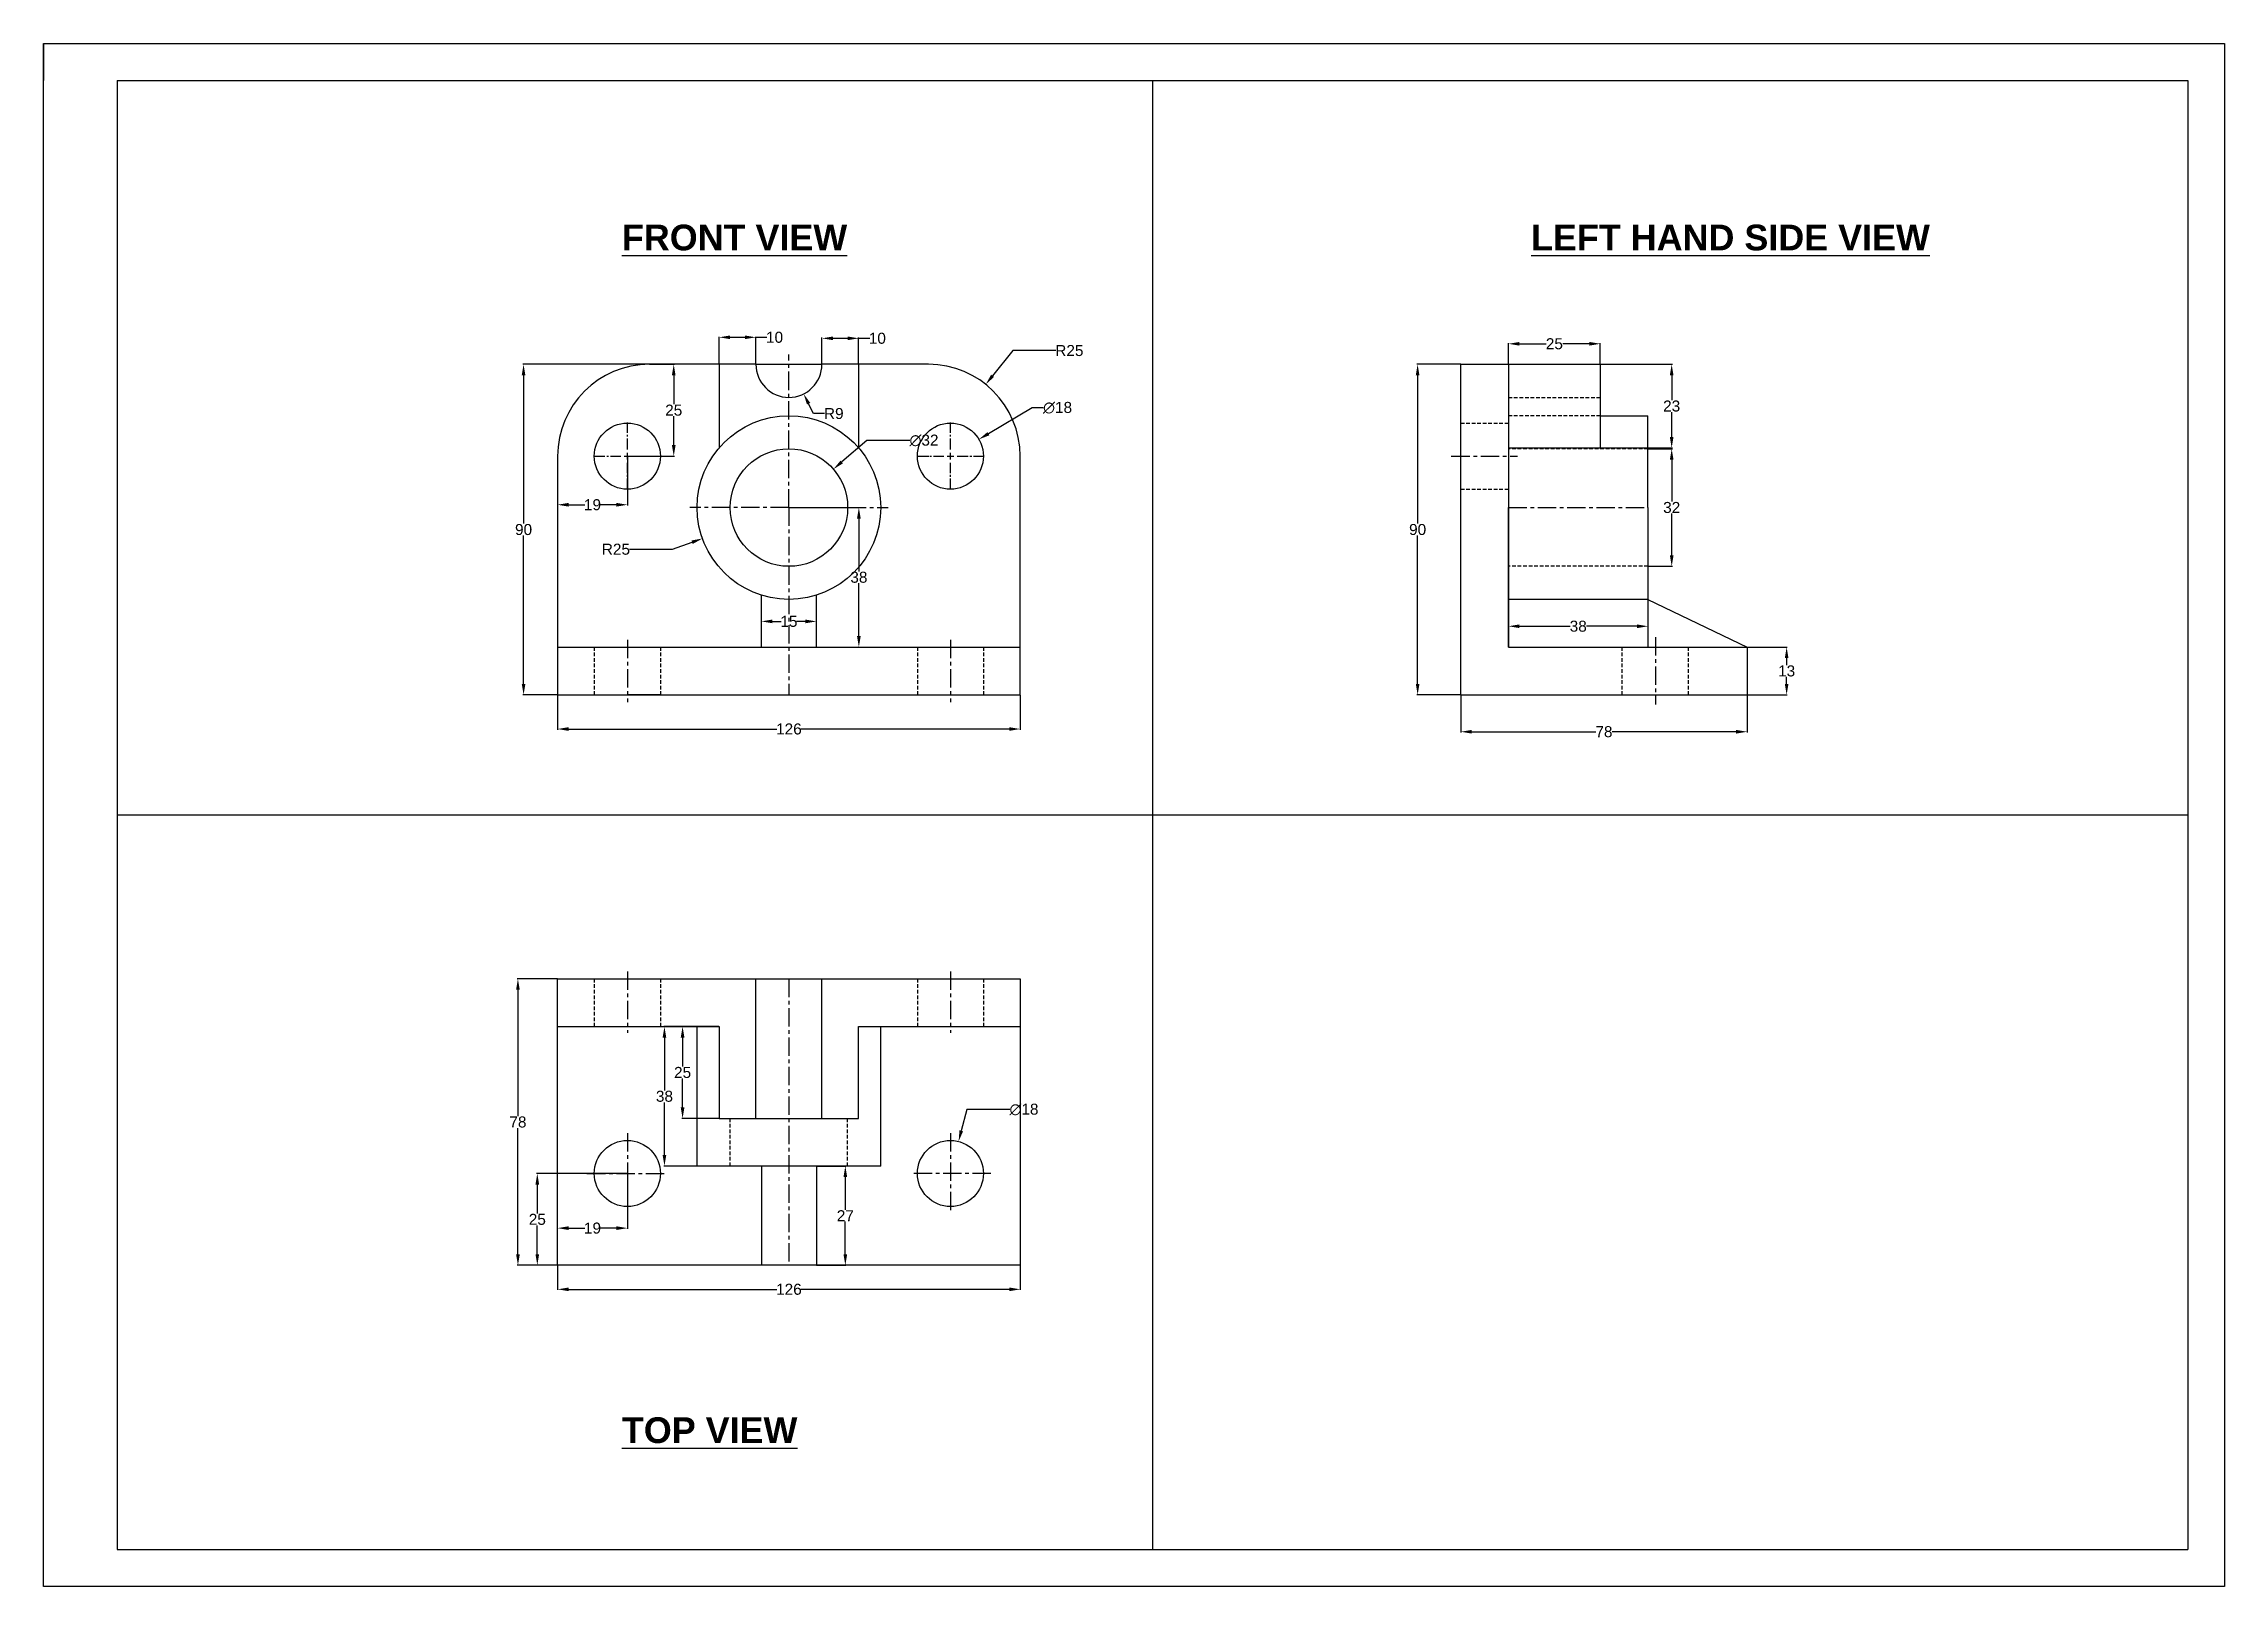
# Model space of a CAD drawing. Header units: millimetres. Extents: x 409 to 1003, y 154 to 574.
import ezdxf

# ---------------------------------------------------------------- set-up
doc = ezdxf.new("R2010")
doc.units = ezdxf.units.MM
doc.header["$MEASUREMENT"] = 0
for name, pattern in [('CENTER', [2, 1.25, -0.25, 0.25, -0.25]), ('CENTER2', [1.125, 0.75, -0.125, 0.125, -0.125]), ('HIDDEN', [0.375, 0.25, -0.125])]:
    doc.linetypes.add(name, pattern=pattern)
doc.layers.add('Dim', color=7, linetype='Continuous', plot=False)
doc.styles.get("Standard").update_dxf_attribs({"font": 'arial.ttf'})
doc.dimstyles.get("Standard").update_dxf_attribs({"dimtxt": 3, "dimasz": 3, "dimexe": 0.18, "dimexo": 0.0625, "dimgap": 0.09, "dimtad": 0, "dimtih": 1, "dimtoh": 1, "dimdec": 0, "dimzin": 0, "dimdsep": 46, "dimtxsty": 'Standard', "dimcen": 0.09, "dimclrd": 80, "dimclre": 80, "dimclrt": 2, "dimadec": 0, "dimazin": 0, "dimtfac": 1, "dimtdec": 0, "dimtofl": 0, "dimtmove": 0, "dimatfit": 3, "dimfxl": 1, "dimtolj": 1, "dimtzin": 0, "dimarcsym": 0})

# ---------------------------------------------------------------- blocks, each defined once
blk = doc.blocks.new('*U1')
at = {"color": 0, "linetype": 'CENTER2', "ltscale": 4, "transparency": 16777216}
for p, q in [((0, 1.8), (0, 9.12)), ((-9.12, 0), (-1.8, 0)), ((1.8, 0), (9.12, 0)), ((0, -9.12), (0, -1.8))]:
    blk.add_line(p, q, dxfattribs=at)
at = {"color": 0, "linetype": 'Continuous', "ltscale": 4, "transparency": 16777216}
for p, q in [((-0.9, 0), (0.9, 0)), ((0, -0.9), (0, 0.9))]:
    blk.add_line(p, q, dxfattribs=at)
blk = doc.blocks.new('*U2')
at = {"color": 0, "linetype": 'CENTER2', "ltscale": 4, "transparency": 16777216}
for p, q in [((0, 1.8), (0, 9.12)), ((-9.12, 0), (-1.8, 0)), ((1.8, 0), (9.12, 0)), ((0, -9.12), (0, -1.8))]:
    blk.add_line(p, q, dxfattribs=at)
at = {"color": 0, "linetype": 'Continuous', "ltscale": 4, "transparency": 16777216}
for p, q in [((-0.9, 0), (0.9, 0)), ((0, -0.9), (0, 0.9))]:
    blk.add_line(p, q, dxfattribs=at)
blk = doc.blocks.new('*D3')
at = {"layer": 'Dim', "color": 80, "lineweight": -2, "transparency": 16777216}
for p, q in [((549.11, 397.09), (549.11, 387.68)), ((675.11, 397.09), (675.11, 387.68)), ((552.11, 387.86), (608.85, 387.86)), ((672.11, 387.86), (615.37, 387.86))]:
    blk.add_line(p, q, dxfattribs=at)
at = {"layer": 'Dim', "color": 80, "transparency": 16777216}
for points in [[(552.11, 388.36), (552.11, 387.36), (549.11, 387.86)], [(672.11, 388.36), (672.11, 387.36), (675.11, 387.86)]]:
    blk.add_solid(points, dxfattribs=at)
at = {"layer": 'Dim', "color": 2, "transparency": 16777216, "insert": (612.11, 387.86), "char_height": 3, "attachment_point": 5}
blk.add_mtext('\\A1;126', dxfattribs=at)
blk = doc.blocks.new('*D4')
at = {"layer": 'Dim', "color": 80, "lineweight": -2, "transparency": 16777216}
for p, q in [((574.05, 487.16), (539.66, 487.16)), ((539.84, 484.16), (539.84, 443.78)), ((539.84, 400.16), (539.84, 440.53)), ((549.05, 397.16), (539.66, 397.16))]:
    blk.add_line(p, q, dxfattribs=at)
at = {"layer": 'Dim', "color": 80, "transparency": 16777216}
for points in [[(539.34, 484.16), (540.34, 484.16), (539.84, 487.16)], [(539.34, 400.16), (540.34, 400.16), (539.84, 397.16)]]:
    blk.add_solid(points, dxfattribs=at)
at = {"layer": 'Dim', "color": 2, "transparency": 16777216, "insert": (539.84, 442.16), "char_height": 3, "attachment_point": 5}
blk.add_mtext('\\A1;90', dxfattribs=at)
blk = doc.blocks.new('*D5')
at = {"layer": 'Dim', "color": 80, "lineweight": -2, "transparency": 16777216}
for p, q in [((549.11, 462.09), (549.11, 448.74)), ((568.11, 462.09), (568.11, 448.74)), ((552.11, 448.92), (556.51, 448.92)), ((565.11, 448.92), (560.71, 448.92))]:
    blk.add_line(p, q, dxfattribs=at)
at = {"layer": 'Dim', "color": 80, "transparency": 16777216}
for points in [[(552.11, 449.42), (552.11, 448.42), (549.11, 448.92)], [(565.11, 449.42), (565.11, 448.42), (568.11, 448.92)]]:
    blk.add_solid(points, dxfattribs=at)
at = {"layer": 'Dim', "color": 2, "transparency": 16777216, "insert": (558.61, 448.92), "char_height": 3, "attachment_point": 5}
blk.add_mtext('\\A1;19', dxfattribs=at)
blk = doc.blocks.new('*D6')
at = {"layer": 'Dim', "color": 80, "lineweight": -2, "transparency": 16777216}
for p, q in [((574.17, 487.16), (580.92, 487.16)), ((580.74, 484.16), (580.74, 476.28)), ((580.74, 465.16), (580.74, 473.03)), ((568.17, 462.16), (580.92, 462.16))]:
    blk.add_line(p, q, dxfattribs=at)
at = {"layer": 'Dim', "color": 80, "transparency": 16777216}
for points in [[(580.24, 484.16), (581.24, 484.16), (580.74, 487.16)], [(580.24, 465.16), (581.24, 465.16), (580.74, 462.16)]]:
    blk.add_solid(points, dxfattribs=at)
at = {"layer": 'Dim', "color": 2, "transparency": 16777216, "insert": (580.74, 474.66), "char_height": 3, "attachment_point": 5}
blk.add_mtext('\\A1;25', dxfattribs=at)
blk = doc.blocks.new('*D8')
at = {"layer": 'Dim', "color": 80, "lineweight": -2, "transparency": 16777216}
for p, q in [((593.11, 487.22), (593.11, 494.68)), ((596.11, 494.5), (600.11, 494.5)), ((603.11, 487.22), (603.11, 494.68)), ((603.11, 494.5), (606.11, 494.5))]:
    blk.add_line(p, q, dxfattribs=at)
at = {"layer": 'Dim', "color": 80, "transparency": 16777216}
for points in [[(596.11, 495), (596.11, 494), (593.11, 494.5)], [(600.11, 495), (600.11, 494), (603.11, 494.5)]]:
    blk.add_solid(points, dxfattribs=at)
at = {"layer": 'Dim', "color": 2, "transparency": 16777216, "insert": (608.2, 494.5), "char_height": 3, "attachment_point": 5}
blk.add_mtext('\\A1;10', dxfattribs=at)
blk = doc.blocks.new('*D9')
at = {"layer": 'Dim', "color": 80, "lineweight": -2, "transparency": 16777216}
for p, q in [((621.11, 487.22), (621.11, 494.41)), ((624.11, 494.23), (628.11, 494.23)), ((631.11, 487.22), (631.11, 494.41)), ((631.11, 494.23), (634.11, 494.23))]:
    blk.add_line(p, q, dxfattribs=at)
at = {"layer": 'Dim', "color": 80, "transparency": 16777216}
for points in [[(624.11, 494.73), (624.11, 493.73), (621.11, 494.23)], [(628.11, 494.73), (628.11, 493.73), (631.11, 494.23)]]:
    blk.add_solid(points, dxfattribs=at)
at = {"layer": 'Dim', "color": 2, "transparency": 16777216, "insert": (636.2, 494.23), "char_height": 3, "attachment_point": 5}
blk.add_mtext('\\A1;10', dxfattribs=at)
blk = doc.blocks.new('*D10')
at = {"layer": 'Dim', "color": 80, "lineweight": -2, "transparency": 16777216}
for p, q in [((612.02, 487.16), (612.2, 487.16)), ((612.11, 487.07), (612.11, 487.25)), ((618.82, 473.74), (617.47, 476.42)), ((621.82, 473.74), (618.82, 473.74))]:
    blk.add_line(p, q, dxfattribs=at)
at = {"layer": 'Dim', "color": 80, "transparency": 16777216}
blk.add_solid([(617.92, 476.65), (617.03, 476.2), (616.13, 479.11)], dxfattribs=at)
at = {"layer": 'Dim', "color": 2, "transparency": 16777216, "insert": (624.33, 473.74), "char_height": 3, "attachment_point": 5}
blk.add_mtext('\\A1;R9', dxfattribs=at)
blk = doc.blocks.new('*D11')
at = {"layer": 'Dim', "color": 80, "lineweight": -2, "transparency": 16777216}
for p, q in [((612.02, 448.16), (612.2, 448.16)), ((612.11, 448.07), (612.11, 448.25)), ((568.67, 436.8), (580.4, 436.8)), ((580.4, 436.8), (585.75, 438.72))]:
    blk.add_line(p, q, dxfattribs=at)
at = {"layer": 'Dim', "color": 80, "transparency": 16777216}
blk.add_solid([(585.58, 439.19), (585.92, 438.25), (588.57, 439.73)], dxfattribs=at)
at = {"layer": 'Dim', "color": 2, "transparency": 16777216, "insert": (564.99, 436.8), "char_height": 3, "attachment_point": 5}
blk.add_mtext('\\A1;R25', dxfattribs=at)
blk = doc.blocks.new('*D12')
at = {"layer": 'Dim', "color": 80, "lineweight": -2, "transparency": 16777216}
for p, q in [((633.31, 466.42), (626.5, 460.56)), ((645.06, 466.42), (633.31, 466.42)), ((612.02, 448.16), (612.2, 448.16)), ((612.11, 448.07), (612.11, 448.25))]:
    blk.add_line(p, q, dxfattribs=at)
at = {"layer": 'Dim', "color": 80, "transparency": 16777216}
blk.add_solid([(626.18, 460.94), (626.83, 460.18), (624.23, 458.6)], dxfattribs=at)
at = {"layer": 'Dim', "color": 2, "transparency": 16777216, "insert": (648.91, 466.42), "char_height": 3, "attachment_point": 5}
blk.add_mtext('\\A1;∅32', dxfattribs=at)
blk = doc.blocks.new('*D13')
at = {"layer": 'Dim', "color": 80, "lineweight": -2, "transparency": 16777216}
for p, q in [((604.61, 410.22), (604.61, 417.34)), ((607.61, 417.16), (610, 417.16)), ((616.61, 417.16), (614.22, 417.16)), ((619.61, 410.22), (619.61, 417.34))]:
    blk.add_line(p, q, dxfattribs=at)
at = {"layer": 'Dim', "color": 80, "transparency": 16777216}
for points in [[(607.61, 417.66), (607.61, 416.66), (604.61, 417.16)], [(616.61, 417.66), (616.61, 416.66), (619.61, 417.16)]]:
    blk.add_solid(points, dxfattribs=at)
at = {"layer": 'Dim', "color": 2, "transparency": 16777216, "insert": (612.11, 417.16), "char_height": 3, "attachment_point": 5}
blk.add_mtext('\\A1;15', dxfattribs=at)
blk = doc.blocks.new('*D14')
at = {"layer": 'Dim', "color": 80, "lineweight": -2, "transparency": 16777216}
for p, q in [((612.17, 448.16), (631.35, 448.16)), ((631.17, 445.16), (631.17, 430.78)), ((631.17, 413.16), (631.17, 427.53)), ((612.17, 410.16), (631.35, 410.16))]:
    blk.add_line(p, q, dxfattribs=at)
at = {"layer": 'Dim', "color": 80, "transparency": 16777216}
for points in [[(630.67, 445.16), (631.67, 445.16), (631.17, 448.16)], [(630.67, 413.16), (631.67, 413.16), (631.17, 410.16)]]:
    blk.add_solid(points, dxfattribs=at)
at = {"layer": 'Dim', "color": 2, "transparency": 16777216, "insert": (631.17, 429.16), "char_height": 3, "attachment_point": 5}
blk.add_mtext('\\A1;38', dxfattribs=at)
blk = doc.blocks.new('*D15')
at = {"layer": 'Dim', "color": 80, "lineweight": -2, "transparency": 16777216}
for p, q in [((673.09, 490.89), (667.6, 484.02)), ((684.81, 490.89), (673.09, 490.89)), ((650.02, 462.16), (650.2, 462.16)), ((650.11, 462.07), (650.11, 462.25))]:
    blk.add_line(p, q, dxfattribs=at)
at = {"layer": 'Dim', "color": 80, "transparency": 16777216}
blk.add_solid([(667.2, 484.34), (667.99, 483.71), (665.72, 481.68)], dxfattribs=at)
at = {"layer": 'Dim', "color": 2, "transparency": 16777216, "insert": (688.5, 490.89), "char_height": 3, "attachment_point": 5}
blk.add_mtext('\\A1;R25', dxfattribs=at)
blk = doc.blocks.new('*D16')
at = {"layer": 'Dim', "color": 80, "lineweight": -2, "transparency": 16777216}
for p, q in [((549.05, 319.86), (538.12, 319.86)), ((538.3, 316.86), (538.3, 282.48)), ((538.3, 244.86), (538.3, 279.23)), ((549.05, 241.86), (538.12, 241.86))]:
    blk.add_line(p, q, dxfattribs=at)
at = {"layer": 'Dim', "color": 80, "transparency": 16777216}
for points in [[(537.8, 316.86), (538.8, 316.86), (538.3, 319.86)], [(537.8, 244.86), (538.8, 244.86), (538.3, 241.86)]]:
    blk.add_solid(points, dxfattribs=at)
at = {"layer": 'Dim', "color": 2, "transparency": 16777216, "insert": (538.3, 280.86), "char_height": 3, "attachment_point": 5}
blk.add_mtext('\\A1;78', dxfattribs=at)
blk = doc.blocks.new('*D17')
at = {"layer": 'Dim', "color": 80, "lineweight": -2, "transparency": 16777216}
for p, q in [((593.05, 306.86), (582.97, 306.86)), ((583.15, 303.86), (583.15, 295.98)), ((583.15, 284.86), (583.15, 292.73)), ((593.05, 281.86), (582.97, 281.86))]:
    blk.add_line(p, q, dxfattribs=at)
at = {"layer": 'Dim', "color": 80, "transparency": 16777216}
for points in [[(582.65, 303.86), (583.65, 303.86), (583.15, 306.86)], [(582.65, 284.86), (583.65, 284.86), (583.15, 281.86)]]:
    blk.add_solid(points, dxfattribs=at)
at = {"layer": 'Dim', "color": 2, "transparency": 16777216, "insert": (583.15, 294.36), "char_height": 3, "attachment_point": 5}
blk.add_mtext('\\A1;25', dxfattribs=at)
blk = doc.blocks.new('*D18')
at = {"layer": 'Dim', "color": 80, "lineweight": -2, "transparency": 16777216}
for p, q in [((593.05, 306.86), (578.03, 306.86)), ((578.21, 303.86), (578.21, 289.48)), ((578.21, 271.86), (578.21, 286.23)), ((587.05, 268.86), (578.03, 268.86))]:
    blk.add_line(p, q, dxfattribs=at)
at = {"layer": 'Dim', "color": 80, "transparency": 16777216}
for points in [[(577.71, 303.86), (578.71, 303.86), (578.21, 306.86)], [(577.71, 271.86), (578.71, 271.86), (578.21, 268.86)]]:
    blk.add_solid(points, dxfattribs=at)
at = {"layer": 'Dim', "color": 2, "transparency": 16777216, "insert": (578.21, 287.86), "char_height": 3, "attachment_point": 5}
blk.add_mtext('\\A1;38', dxfattribs=at)
blk = doc.blocks.new('*D19')
at = {"layer": 'Dim', "color": 80, "lineweight": -2, "transparency": 16777216}
for p, q in [((660.53, 284.27), (659.06, 278.49)), ((672.27, 284.27), (660.53, 284.27)), ((656.02, 266.86), (656.2, 266.86)), ((656.11, 266.77), (656.11, 266.95))]:
    blk.add_line(p, q, dxfattribs=at)
at = {"layer": 'Dim', "color": 80, "transparency": 16777216}
blk.add_solid([(658.58, 278.61), (659.55, 278.36), (658.33, 275.58)], dxfattribs=at)
at = {"layer": 'Dim', "color": 2, "transparency": 16777216, "insert": (676.14, 284.27), "char_height": 3, "attachment_point": 5}
blk.add_mtext('\\A1;∅18', dxfattribs=at)
blk = doc.blocks.new('*D20')
at = {"layer": 'Dim', "color": 80, "lineweight": -2, "transparency": 16777216}
for p, q in [((568.11, 266.79), (568.11, 251.8)), ((549.11, 241.92), (549.11, 252.16)), ((552.11, 251.98), (556.51, 251.98)), ((565.11, 251.98), (560.71, 251.98))]:
    blk.add_line(p, q, dxfattribs=at)
at = {"layer": 'Dim', "color": 80, "transparency": 16777216}
for points in [[(552.11, 252.48), (552.11, 251.48), (549.11, 251.98)], [(565.11, 252.48), (565.11, 251.48), (568.11, 251.98)]]:
    blk.add_solid(points, dxfattribs=at)
at = {"layer": 'Dim', "color": 2, "transparency": 16777216, "insert": (558.61, 251.98), "char_height": 3, "attachment_point": 5}
blk.add_mtext('\\A1;19', dxfattribs=at)
blk = doc.blocks.new('*D21')
at = {"layer": 'Dim', "color": 80, "lineweight": -2, "transparency": 16777216}
for p, q in [((568.05, 266.86), (543.4, 266.86)), ((543.58, 263.86), (543.58, 255.98)), ((543.58, 244.86), (543.58, 252.73)), ((549.05, 241.86), (543.4, 241.86))]:
    blk.add_line(p, q, dxfattribs=at)
at = {"layer": 'Dim', "color": 80, "transparency": 16777216}
for points in [[(543.08, 263.86), (544.08, 263.86), (543.58, 266.86)], [(543.08, 244.86), (544.08, 244.86), (543.58, 241.86)]]:
    blk.add_solid(points, dxfattribs=at)
at = {"layer": 'Dim', "color": 2, "transparency": 16777216, "insert": (543.58, 254.36), "char_height": 3, "attachment_point": 5}
blk.add_mtext('\\A1;25', dxfattribs=at)
blk = doc.blocks.new('*D22')
at = {"layer": 'Dim', "color": 80, "lineweight": -2, "transparency": 16777216}
for p, q in [((795.11, 397.09), (795.11, 386.94)), ((873.11, 397.09), (873.11, 386.94)), ((798.11, 387.12), (831.88, 387.12)), ((870.11, 387.12), (836.34, 387.12))]:
    blk.add_line(p, q, dxfattribs=at)
at = {"layer": 'Dim', "color": 80, "transparency": 16777216}
for points in [[(798.11, 387.62), (798.11, 386.62), (795.11, 387.12)], [(870.11, 387.62), (870.11, 386.62), (873.11, 387.12)]]:
    blk.add_solid(points, dxfattribs=at)
at = {"layer": 'Dim', "color": 2, "transparency": 16777216, "insert": (834.11, 387.12), "char_height": 3, "attachment_point": 5}
blk.add_mtext('\\A1;78', dxfattribs=at)
blk = doc.blocks.new('*D23')
at = {"layer": 'Dim', "color": 80, "lineweight": -2, "transparency": 16777216}
for p, q in [((795.05, 487.16), (783.18, 487.16)), ((783.36, 484.16), (783.36, 443.78)), ((783.36, 400.16), (783.36, 440.53)), ((795.05, 397.16), (783.18, 397.16))]:
    blk.add_line(p, q, dxfattribs=at)
at = {"layer": 'Dim', "color": 80, "transparency": 16777216}
for points in [[(782.86, 484.16), (783.86, 484.16), (783.36, 487.16)], [(782.86, 400.16), (783.86, 400.16), (783.36, 397.16)]]:
    blk.add_solid(points, dxfattribs=at)
at = {"layer": 'Dim', "color": 2, "transparency": 16777216, "insert": (783.36, 442.16), "char_height": 3, "attachment_point": 5}
blk.add_mtext('\\A1;90', dxfattribs=at)
blk = doc.blocks.new('*D24')
at = {"layer": 'Dim', "color": 80, "lineweight": -2, "transparency": 16777216}
for p, q in [((873.17, 410.16), (884.05, 410.16)), ((883.87, 407.16), (883.87, 405.28)), ((883.87, 400.16), (883.87, 402.03)), ((873.17, 397.16), (884.05, 397.16))]:
    blk.add_line(p, q, dxfattribs=at)
at = {"layer": 'Dim', "color": 80, "transparency": 16777216}
for points in [[(883.37, 407.16), (884.37, 407.16), (883.87, 410.16)], [(883.37, 400.16), (884.37, 400.16), (883.87, 397.16)]]:
    blk.add_solid(points, dxfattribs=at)
at = {"layer": 'Dim', "color": 2, "transparency": 16777216, "insert": (883.87, 403.66), "char_height": 3, "attachment_point": 5}
blk.add_mtext('\\A1;13', dxfattribs=at)
blk = doc.blocks.new('*D27')
at = {"layer": 'Dim', "color": 80, "lineweight": -2, "transparency": 16777216}
for p, q in [((833.17, 487.16), (852.74, 487.16)), ((852.56, 484.16), (852.56, 477.4)), ((852.56, 467.4), (852.56, 474.16)), ((833.17, 464.4), (852.74, 464.4))]:
    blk.add_line(p, q, dxfattribs=at)
at = {"layer": 'Dim', "color": 80, "transparency": 16777216}
for points in [[(852.06, 484.16), (853.06, 484.16), (852.56, 487.16)], [(852.06, 467.4), (853.06, 467.4), (852.56, 464.4)]]:
    blk.add_solid(points, dxfattribs=at)
at = {"layer": 'Dim', "color": 2, "transparency": 16777216, "insert": (852.56, 475.78), "char_height": 3, "attachment_point": 5}
blk.add_mtext('\\A1;23', dxfattribs=at)
blk = doc.blocks.new('*D28')
at = {"layer": 'Dim', "color": 80, "lineweight": -2, "transparency": 16777216}
for p, q in [((846.17, 464.16), (852.75, 464.16)), ((852.57, 461.16), (852.57, 449.78)), ((852.57, 435.16), (852.57, 446.53)), ((846.17, 432.16), (852.75, 432.16))]:
    blk.add_line(p, q, dxfattribs=at)
at = {"layer": 'Dim', "color": 80, "transparency": 16777216}
for points in [[(852.07, 461.16), (853.07, 461.16), (852.57, 464.16)], [(852.07, 435.16), (853.07, 435.16), (852.57, 432.16)]]:
    blk.add_solid(points, dxfattribs=at)
at = {"layer": 'Dim', "color": 2, "transparency": 16777216, "insert": (852.57, 448.16), "char_height": 3, "attachment_point": 5}
blk.add_mtext('\\A1;32', dxfattribs=at)
blk = doc.blocks.new('*D29')
at = {"layer": 'Dim', "color": 80, "lineweight": -2, "transparency": 16777216}
for p, q in [((808.11, 423.09), (808.11, 415.66)), ((846.11, 423.09), (846.11, 415.66)), ((811.11, 415.84), (824.87, 415.84)), ((843.11, 415.84), (829.35, 415.84))]:
    blk.add_line(p, q, dxfattribs=at)
at = {"layer": 'Dim', "color": 80, "transparency": 16777216}
for points in [[(811.11, 416.34), (811.11, 415.34), (808.11, 415.84)], [(843.11, 416.34), (843.11, 415.34), (846.11, 415.84)]]:
    blk.add_solid(points, dxfattribs=at)
at = {"layer": 'Dim', "color": 2, "transparency": 16777216, "insert": (827.11, 415.84), "char_height": 3, "attachment_point": 5}
blk.add_mtext('\\A1;38', dxfattribs=at)
blk = doc.blocks.new('*D30')
at = {"layer": 'Dim', "color": 80, "lineweight": -2, "transparency": 16777216}
for p, q in [((808.11, 487.22), (808.11, 492.92)), ((811.11, 492.74), (818.33, 492.74)), ((830.11, 492.74), (822.88, 492.74)), ((833.11, 487.22), (833.11, 492.92))]:
    blk.add_line(p, q, dxfattribs=at)
at = {"layer": 'Dim', "color": 80, "transparency": 16777216}
for points in [[(811.11, 493.24), (811.11, 492.24), (808.11, 492.74)], [(830.11, 493.24), (830.11, 492.24), (833.11, 492.74)]]:
    blk.add_solid(points, dxfattribs=at)
at = {"layer": 'Dim', "color": 2, "transparency": 16777216, "insert": (820.61, 492.74), "char_height": 3, "attachment_point": 5}
blk.add_mtext('\\A1;25', dxfattribs=at)
blk = doc.blocks.new('*D31')
at = {"layer": 'Dim', "color": 80, "lineweight": -2, "transparency": 16777216}
for p, q in [((549.11, 241.79), (549.11, 235.14)), ((675.11, 241.79), (675.11, 235.14)), ((552.11, 235.32), (608.85, 235.32)), ((672.11, 235.32), (615.37, 235.32))]:
    blk.add_line(p, q, dxfattribs=at)
at = {"layer": 'Dim', "color": 80, "transparency": 16777216}
for points in [[(552.11, 235.82), (552.11, 234.82), (549.11, 235.32)], [(672.11, 235.82), (672.11, 234.82), (675.11, 235.32)]]:
    blk.add_solid(points, dxfattribs=at)
at = {"layer": 'Dim', "color": 2, "transparency": 16777216, "insert": (612.11, 235.32), "char_height": 3, "attachment_point": 5}
blk.add_mtext('\\A1;126', dxfattribs=at)
blk = doc.blocks.new('*D32')
at = {"layer": 'Dim', "color": 80, "lineweight": -2, "transparency": 16777216}
for p, q in [((619.67, 268.86), (627.66, 268.86)), ((627.48, 265.86), (627.48, 256.95)), ((627.48, 244.86), (627.48, 253.76)), ((619.67, 241.86), (627.66, 241.86))]:
    blk.add_line(p, q, dxfattribs=at)
at = {"layer": 'Dim', "color": 80, "transparency": 16777216}
for points in [[(626.98, 265.86), (627.98, 265.86), (627.48, 268.86)], [(626.98, 244.86), (627.98, 244.86), (627.48, 241.86)]]:
    blk.add_solid(points, dxfattribs=at)
at = {"layer": 'Dim', "color": 2, "transparency": 16777216, "insert": (627.48, 255.36), "char_height": 3, "attachment_point": 5}
blk.add_mtext('\\A1;27', dxfattribs=at)
blk = doc.blocks.new('*D33')
at = {"color": 80, "lineweight": -2, "transparency": 16777216}
for p, q in [((678.41, 475.32), (666.44, 468.26)), ((681.41, 475.32), (678.41, 475.32)), ((656.02, 462.16), (656.2, 462.16)), ((656.11, 462.07), (656.11, 462.25))]:
    blk.add_line(p, q, dxfattribs=at)
at = {"color": 80, "transparency": 16777216}
blk.add_solid([(666.19, 468.69), (666.7, 467.82), (663.86, 466.73)], dxfattribs=at)
at = {"color": 2, "transparency": 16777216, "insert": (685.29, 475.32), "char_height": 3, "attachment_point": 5}
blk.add_mtext('\\A1;∅18', dxfattribs=at)

msp = doc.modelspace()

# ---------------------------------------------------------------- linework, layer by layer
for p, q in [((409.11, 154.46), (409.11, 574.46)), ((409.11, 574.46), (706.11, 574.46)), ((409.11, 574.46), (409.11, 564.46)), ((706.11, 574.46), (1003.11, 574.46)), ((1003.11, 574.46), (1003.11, 154.46)), ((429.11, 564.46), (429.11, 164.46)), ((429.11, 564.46), (993.11, 564.46)), ((549.11, 564.46), (675.11, 564.46)), ((711.11, 564.46), (711.11, 164.46)), ((795.11, 564.46), (873.11, 564.46)), ((993.11, 564.46), (993.11, 164.46)), ((603.11, 487.16), (574.11, 487.16)), ((593.11, 487.16), (593.11, 464.4)), ((603.11, 487.16), (621.11, 487.16)), ((650.11, 487.16), (621.11, 487.16)), ((631.11, 487.16), (631.11, 464.4)), ((795.11, 397.16), (795.11, 487.16)), ((795.11, 487.16), (808.11, 487.16)), ((808.11, 487.16), (808.11, 410.16)), ((808.11, 487.16), (833.11, 487.16)), ((808.11, 487.16), (808.11, 478.16)), ((833.11, 487.16), (833.11, 464.4)), ((808.11, 464.4), (846.11, 464.4)), ((846.11, 448.16), (846.11, 464.4)), ((549.11, 462.16), (549.11, 397.16)), ((675.11, 397.16), (675.11, 462.16)), ((808.11, 410.16), (808.11, 448.16)), ((846.11, 448.16), (846.11, 410.16)), ((604.61, 410.16), (604.61, 424.31)), ((619.61, 410.16), (619.61, 424.31)), ((846.11, 423.16), (808.11, 423.16)), ((846.11, 423.16), (873.11, 410.16)), ((549.11, 410.16), (675.11, 410.16)), ((808.11, 410.16), (873.11, 410.16)), ((873.11, 410.16), (873.11, 397.16)), ((549.11, 397.16), (675.11, 397.16)), ((577.11, 397.16), (568.11, 397.16)), ((795.11, 397.16), (873.11, 397.16)), ((429.11, 364.46), (993.11, 364.46)), ((549.11, 319.86), (675.11, 319.86)), ((549.11, 241.86), (549.11, 319.86)), ((603.11, 306.86), (603.11, 319.86)), ((621.11, 306.86), (621.11, 319.86)), ((675.11, 319.86), (675.11, 241.86)), ((549.11, 306.86), (593.11, 306.86)), ((587.11, 268.86), (587.11, 306.86)), ((593.11, 306.86), (593.11, 281.86)), ((603.11, 281.86), (603.11, 306.86)), ((621.11, 281.86), (621.11, 306.86)), ((631.11, 281.86), (631.11, 306.86)), ((631.11, 306.86), (675.11, 306.86)), ((637.11, 268.86), (637.11, 306.86)), ((593.11, 281.86), (603.11, 281.86)), ((603.11, 281.86), (612.11, 281.86)), ((612.11, 281.86), (621.11, 281.86)), ((621.11, 281.86), (631.11, 281.86)), ((637.11, 268.86), (587.11, 268.86)), ((604.61, 268.86), (604.61, 241.86)), ((619.61, 268.86), (619.61, 241.86)), ((675.11, 241.86), (549.11, 241.86)), ((429.11, 164.46), (993.11, 164.46)), ((1003.11, 154.46), (409.11, 154.46))]:
    msp.add_line(p, q)
at = {"color": 1, "linetype": 'CENTER', "ltscale": 4}
for p, q in [((612.11, 448.16), (612.11, 489.84)), ((792.54, 462.16), (810.54, 462.16)), ((612.11, 448.16), (585.11, 448.16)), ((612.11, 448.16), (639.11, 448.16)), ((612.11, 448.16), (612.11, 397.16)), ((808.11, 448.16), (846.11, 448.16)), ((568.11, 412.16), (568.11, 395.16)), ((656.11, 412.16), (656.11, 395.16)), ((848.11, 412.89), (848.11, 394.53)), ((568.11, 321.86), (568.11, 305.16)), ((656.11, 321.86), (656.11, 305.16)), ((612.11, 319.86), (612.11, 241.86)), ((568.11, 277.86), (568.11, 255.86)), ((656.11, 277.86), (656.11, 255.86)), ((557.11, 266.86), (579.11, 266.86)), ((667.11, 266.86), (645.11, 266.86))]:
    msp.add_line(p, q, dxfattribs=at)
at = {"color": 1, "linetype": 'CENTER', "ltscale": 2}
msp.add_line((795.11, 487.16), (789.11, 487.16), dxfattribs=at)
at = {"color": 1, "linetype": 'CENTER', "ltscale": 3}
msp.add_line((833.11, 487.16), (839.11, 487.16), dxfattribs=at)
at = {"linetype": 'HIDDEN', "ltscale": 4}
for p, q in [((808.11, 478.16), (833.11, 478.16)), ((795.11, 471.16), (808.11, 471.16)), ((833.11, 473.16), (808.11, 473.16)), ((846.11, 464.16), (808.11, 464.16)), ((795.11, 453.16), (808.11, 453.16)), ((846.11, 432.16), (808.11, 432.16)), ((559.11, 410.16), (559.11, 397.16)), ((577.11, 410.16), (577.11, 397.16)), ((647.11, 410.16), (647.11, 397.16)), ((665.11, 410.16), (665.11, 397.16)), ((839.11, 397.16), (839.11, 410.16)), ((857.11, 397.16), (857.11, 410.16)), ((559.11, 319.86), (559.11, 306.86)), ((577.11, 319.86), (577.11, 306.86)), ((647.11, 319.86), (647.11, 306.86)), ((665.11, 319.86), (665.11, 306.86)), ((596.11, 268.86), (596.11, 281.86)), ((628.11, 268.86), (628.11, 281.86))]:
    msp.add_line(p, q, dxfattribs=at)
for centre, radius in [((568.11, 462.16), 9), ((612.11, 448.16), 25), ((656.11, 462.16), 9), ((612.11, 448.16), 16), ((568.11, 266.86), 9), ((656.11, 266.86), 9)]:
    msp.add_circle(centre, radius)
for centre, radius, start, end in [((574.11, 462.16), 25, 90, 180), ((612.11, 487.16), 9, 180, 0), ((650.11, 462.16), 25, 0, 90)]:
    msp.add_arc(centre, radius, start, end)
at = {"layer": 'Dim'}
for p in [(833.11, 473.16), (846.11, 464.16)]:
    msp.add_line(p, (846.11, 473.16), dxfattribs=at)

# ---------------------------------------------------------------- block references
at = {"color": 1, "linetype": 'CENTER2', "ltscale": 4}
for name, p in [('*U1', (568.11, 462.16)), ('*U2', (656.11, 462.16))]:
    msp.add_blockref(name, p, dxfattribs=at)

# ---------------------------------------------------------------- texts
at = {"color": 4, "char_height": 7, "attachment_point": 1}
for s, width, insert in [('{\\fArial|b1|i0|c0|p34;\\LFRONT VIEW}', 86.2403, (566.62, 525.18)), ('{\\fArial|b1|i0|c0|p34;\\LLEFT HAND SIDE VIEW }', 134.9737, (814.25, 525.18)), ('{\\fArial|b1|i0|c0|p34;\\LTOP VIEW}', 86.2403, (566.62, 200.48))]:
    msp.add_mtext_dynamic_manual_height_columns(s, width=width, gutter_width=1, heights=[8.52], dxfattribs=dict(at, insert=insert))

# ---------------------------------------------------------------- dimensions: what is measured, and where the dimension line sits
dim = msp.add_diameter_dim_2p(p1=(648.36, 457.58), p2=(663.86, 466.73), dimstyle='Standard')
dim.commit()
dim.dimension.update_dxf_attribs({"geometry": '*D33', "text_midpoint": (685.29, 475.32), "dimtype": 163})
at = {"layer": 'Dim'}
for base, p1, p2, picture, middle in [((603.11, 494.5), (593.11, 487.16), (603.11, 487.16), '*D8', (608.2, 494.5)), ((631.11, 494.23), (621.11, 487.16), (631.11, 487.16), '*D9', (636.2, 494.23)), ((833.11, 492.74), (808.11, 487.16), (833.11, 487.16), '*D30', (820.61, 492.74)), ((568.11, 448.92), (549.11, 462.16), (568.11, 462.16), '*D5', (558.61, 448.92)), ((808.11, 415.84), (846.11, 423.16), (808.11, 423.16), '*D29', (827.11, 415.84)), ((619.61, 417.16), (604.61, 410.16), (619.61, 410.16), '*D13', (612.11, 417.16)), ((675.11, 387.86), (549.11, 397.16), (675.11, 397.16), '*D3', (612.11, 387.86)), ((873.11, 387.12), (795.11, 397.16), (873.11, 397.16), '*D22', (834.11, 387.12)), ((549.11, 251.98), (568.11, 266.86), (549.11, 241.86), '*D20', (558.61, 251.98)), ((549.11, 235.32), (675.11, 241.86), (549.11, 241.86), '*D31', (612.11, 235.32))]:
    dim = msp.add_linear_dim(base=base, p1=p1, p2=p2, dimstyle='Standard', dxfattribs=at)
    dim.commit()
    dim.dimension.update_dxf_attribs({"geometry": picture, "text_midpoint": middle})
for base, p1, p2, picture, middle in [((539.84, 487.16), (549.11, 397.16), (574.11, 487.16), '*D4', (539.84, 442.16)), ((580.74, 487.16), (568.11, 462.16), (574.11, 487.16), '*D6', (580.74, 474.66)), ((783.36, 397.16), (795.11, 487.16), (795.11, 397.16), '*D23', (783.36, 442.16)), ((852.56, 464.4), (833.11, 487.16), (833.11, 464.4), '*D27', (852.56, 475.78)), ((852.57, 432.16), (846.11, 464.16), (846.11, 432.16), '*D28', (852.57, 448.16)), ((631.17, 448.16), (612.11, 410.16), (612.11, 448.16), '*D14', (631.17, 429.16)), ((883.87, 397.16), (873.11, 410.16), (873.11, 397.16), '*D24', (883.87, 403.66)), ((538.3, 241.86), (549.11, 319.86), (549.11, 241.86), '*D16', (538.3, 280.86)), ((578.21, 306.86), (587.11, 268.86), (593.11, 306.86), '*D18', (578.21, 287.86)), ((583.15, 306.86), (593.11, 281.86), (593.11, 306.86), '*D17', (583.15, 294.36)), ((627.48, 241.86), (619.61, 268.86), (619.61, 241.86), '*D32', (627.48, 255.36)), ((543.58, 241.86), (568.11, 266.86), (549.11, 241.86), '*D21', (543.58, 254.36))]:
    dim = msp.add_linear_dim(base=base, p1=p1, p2=p2, angle=90, dimstyle='Standard', dxfattribs=at)
    dim.commit()
    dim.dimension.update_dxf_attribs({"geometry": picture, "text_midpoint": middle})
dim = msp.add_radius_dim(center=(612.11, 487.16), mpoint=(616.13, 479.11), dimstyle='Standard', dxfattribs=at)
dim.commit()
dim.dimension.update_dxf_attribs({"geometry": '*D10', "text_midpoint": (624.33, 473.74)})
for center, mpoint, picture, middle in [((650.11, 462.16), (665.72, 481.68), '*D15', (688.5, 490.89)), ((612.11, 448.16), (588.57, 439.73), '*D11', (564.99, 436.8))]:
    dim = msp.add_radius_dim(center=center, mpoint=mpoint, dimstyle='Standard', dxfattribs=at)
    dim.commit()
    dim.dimension.update_dxf_attribs({"geometry": picture, "text_midpoint": middle, "dimtype": 164})
for p1, p2, picture, middle in [((599.99, 437.71), (624.23, 458.6), '*D12', (648.91, 466.42)), ((653.89, 258.13), (658.33, 275.58), '*D19', (676.14, 284.27))]:
    dim = msp.add_diameter_dim_2p(p1=p1, p2=p2, dimstyle='Standard', dxfattribs=at)
    dim.commit()
    dim.dimension.update_dxf_attribs({"geometry": picture, "text_midpoint": middle, "dimtype": 163})

doc.saveas('drawing.dxf')
